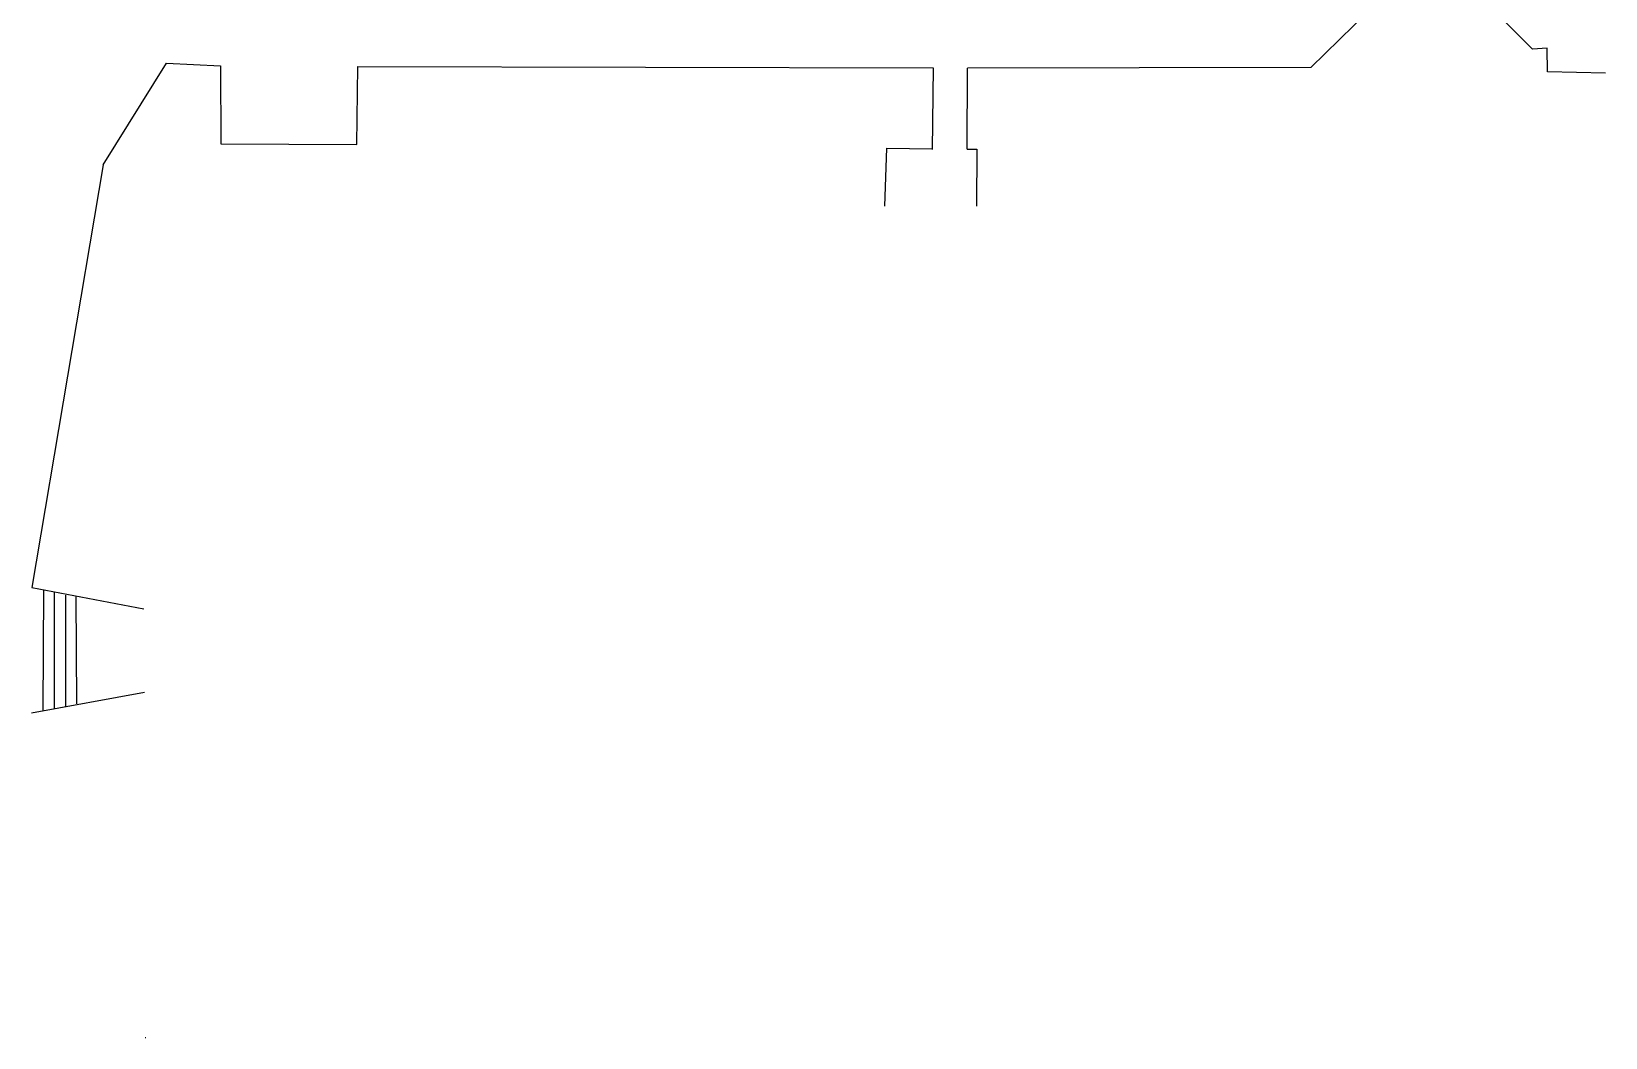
# Model space of a CAD drawing. Header units: inches. Extents: x -221 to 1542, y 0 to 3000.
# Drawn here: x -120 to 1542, y 0 to 1061 of the extents above; entities that cross this region are included whole.
import ezdxf

# ---------------------------------------------------------------- set-up
doc = ezdxf.new("R2010")
doc.units = ezdxf.units.IN
doc.header["$LTSCALE"] = 100
doc.header["$MEASUREMENT"] = 0
doc.layers.add('A-SITE', color=3, linetype='CONTINUOUS')
doc.layers.add('A-WALL', color=5, linetype='CONTINUOUS')

msp = doc.modelspace()

# ---------------------------------------------------------------- linework, layer by layer
at = {"layer": 'A-SITE'}
for p, q in [((1358.3, 1148.8), (1230.6, 1023.3)), ((1464.5, 1042.8), (1358.3, 1148.8)), ((1479.9, 1043.7), (1464.5, 1042.8)), ((1480.1, 1018.9), (1479.9, 1043.7)), ((-44.2, 920.6), (22.6, 1027.9)), ((22.6, 1027.9), (79.7, 1025.1)), ((79.7, 1025.1), (80.2, 942.8)), ((223.7, 942.3), (224.5, 1024.5)), ((224.5, 1024.5), (832, 1022.9)), ((832, 1022.9), (830.9, 937)), ((867.9, 937.2), (868, 1022.8)), ((1230.6, 1023.3), (868, 1022.8)), ((1541.5, 1017.5), (1480.1, 1018.9)), ((80.2, 942.8), (223.7, 942.3)), ((781, 877.2), (783, 938.3)), ((783, 938.3), (830.9, 937.7)), ((867.9, 937.3), (878, 937.1)), ((878, 937.1), (877.5, 876.9)), ((-44.2, 920.6), (-119.5, 474.7)), ((-119.5, 474.7), (-1.1, 452.1)), ((-107, 472.2), (-107.8, 345.2)), ((-95.4, 347), (-95.5, 470.3)), ((-83.8, 466.8), (-83.8, 349.4)), ((-71.9, 352.2), (-72.5, 465.2)), ((-0.6, 364), (-119.8, 342.2))]:
    msp.add_line(p, q, dxfattribs=at)
at = {"layer": 'A-WALL'}
msp.add_line((0, 0), (1, 0), dxfattribs=at)
msp.add_line((0, 0), (1, 0), dxfattribs=at)

doc.saveas('drawing.dxf')
